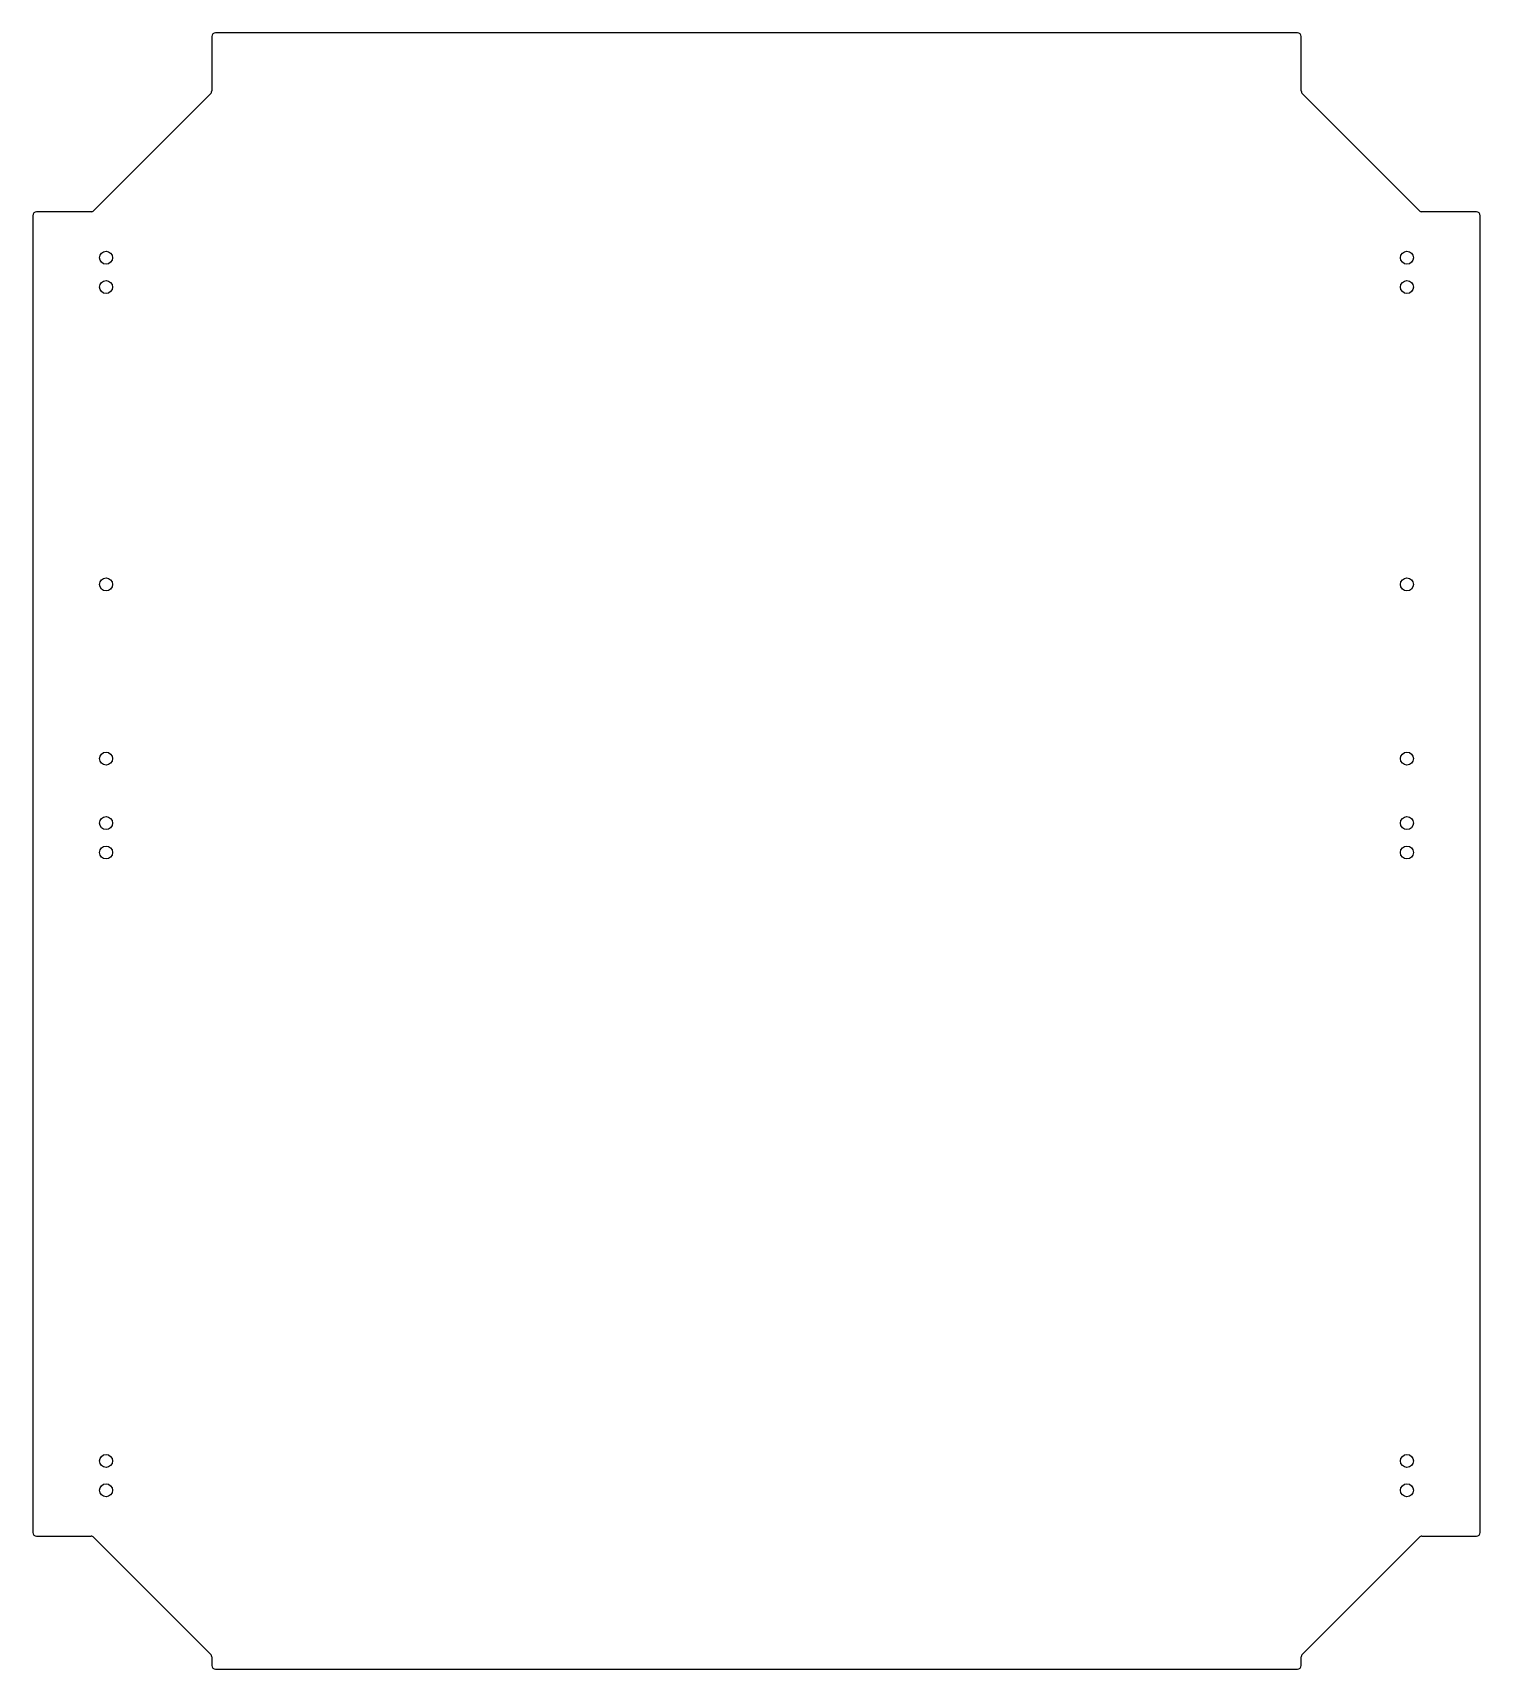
# Model space of a CAD drawing. Header units: inches. Extents: x -14.6 to 14.6, y -16.5 to 16.5.
import ezdxf

# ---------------------------------------------------------------- set-up
doc = ezdxf.new("R2010")
doc.units = ezdxf.units.IN
doc.layers.add('CUTOUTS', color=1, linetype='CONTINUOUS')
doc.layers.add('PERIMETER', color=5, linetype='CONTINUOUS')

msp = doc.modelspace()

# ---------------------------------------------------------------- linework, layer by layer
at = {"layer": 'CUTOUTS'}
for centre in [(-13.091, 11.939), (13.091, 11.939), (-13.091, 11.348), (13.091, 11.348), (-13.091, 5.364), (13.091, 5.364), (-13.091, 1.86), (13.091, 1.86), (-13.091, 0.561), (13.091, 0.561), (-13.091, -0.03), (13.091, -0.03), (-13.091, -12.274), (13.091, -12.274), (-13.091, -12.864), (13.091, -12.864)]:
    msp.add_circle(centre, 0.13, dxfattribs=at)
at = {"layer": 'PERIMETER'}
for p, q in [((10.886, 16.467), (-10.886, 16.467)), ((-10.965, 16.388), (-10.965, 15.294)), ((10.965, 15.294), (10.965, 16.388)), ((-10.988, 15.238), (-13.338, 12.887)), ((13.338, 12.887), (10.988, 15.238)), ((-13.394, 12.864), (-14.488, 12.864)), ((14.488, 12.864), (13.394, 12.864)), ((-14.567, 12.785), (-14.567, -13.711)), ((14.567, -13.711), (14.567, 12.785)), ((-14.488, -13.789), (-13.394, -13.789)), ((-13.338, -13.812), (-10.988, -16.163)), ((10.988, -16.163), (13.338, -13.812)), ((13.394, -13.789), (14.488, -13.789)), ((-10.965, -16.219), (-10.965, -16.388)), ((-10.886, -16.467), (10.886, -16.467)), ((10.965, -16.388), (10.965, -16.219))]:
    msp.add_line(p, q, dxfattribs=at)
for centre, start, end in [((10.886, 16.388), 0, 90), ((-10.886, 16.388), 90, 180), ((-11.043, 15.294), -45, 0), ((11.043, 15.294), 180, 225), ((-14.488, 12.785), 90, 180), ((-13.394, 12.943), 270, 315), ((13.394, 12.943), 225, 270), ((14.488, 12.785), 0, 90), ((-14.488, -13.711), 180, 270), ((-13.394, -13.868), 45, 90), ((13.394, -13.868), 90, 135), ((14.488, -13.711), -90, 0), ((-11.043, -16.219), 0, 45), ((-10.886, -16.388), 180, 270), ((10.886, -16.388), 270, 360), ((11.043, -16.219), 135, 180)]:
    msp.add_arc(centre, 0.0787, start, end, dxfattribs=at)

doc.saveas('drawing.dxf')
